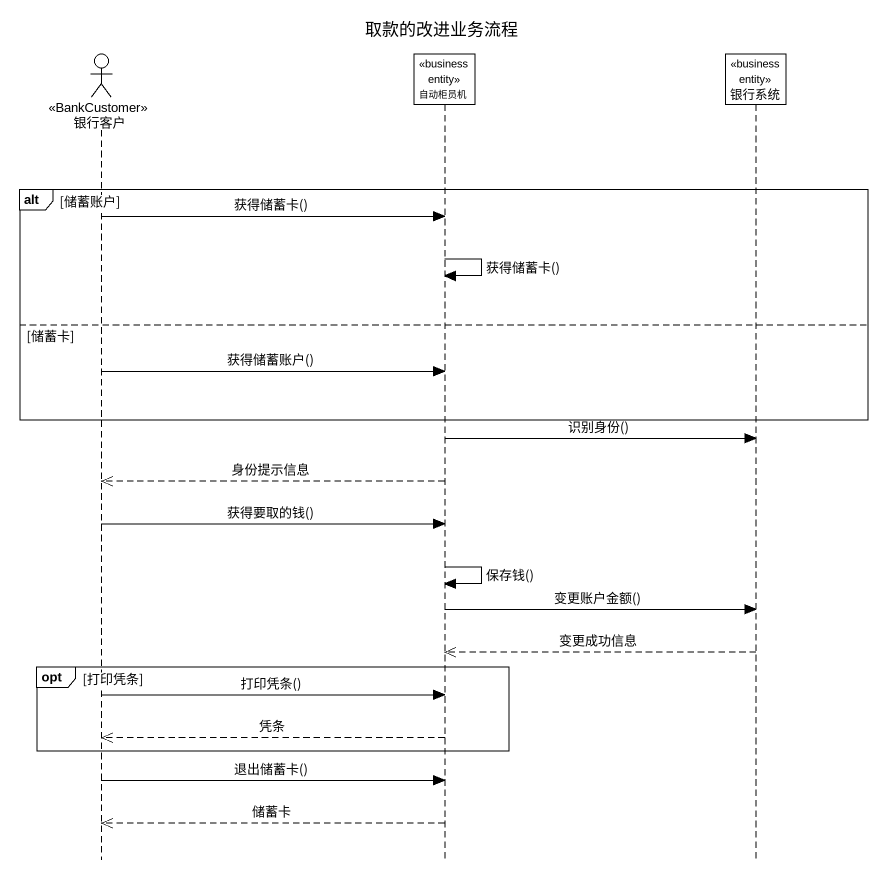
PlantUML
@startuml
title 取款的改进业务流程
hide footbox
actor 银行客户 <<BankCustomer>>
participant 自动柜员机 <<business entity>>
participant 银行系统 <<business entity>>

alt 储蓄账户
  银行客户 -> 自动柜员机 : 获得储蓄卡()
  自动柜员机 -> 自动柜员机 : 获得储蓄卡()
else 储蓄卡
  银行客户 -> 自动柜员机 : 获得储蓄账户()
end
自动柜员机 -> 银行系统 : 识别身份()
自动柜员机 -->> 银行客户 : 身份提示信息
银行客户 -> 自动柜员机 : 获得要取的钱()
自动柜员机 -> 自动柜员机 : 保存钱()
自动柜员机 -> 银行系统 : 变更账户金额()
银行系统 -->> 自动柜员机 : 变更成功信息
opt 打印凭条
  银行客户 -> 自动柜员机 : 打印凭条()
  自动柜员机 -->> 银行客户 : 凭条
end
银行客户 -> 自动柜员机 : 退出储蓄卡()
自动柜员机 -->> 银行客户 : 储蓄卡
@enduml
